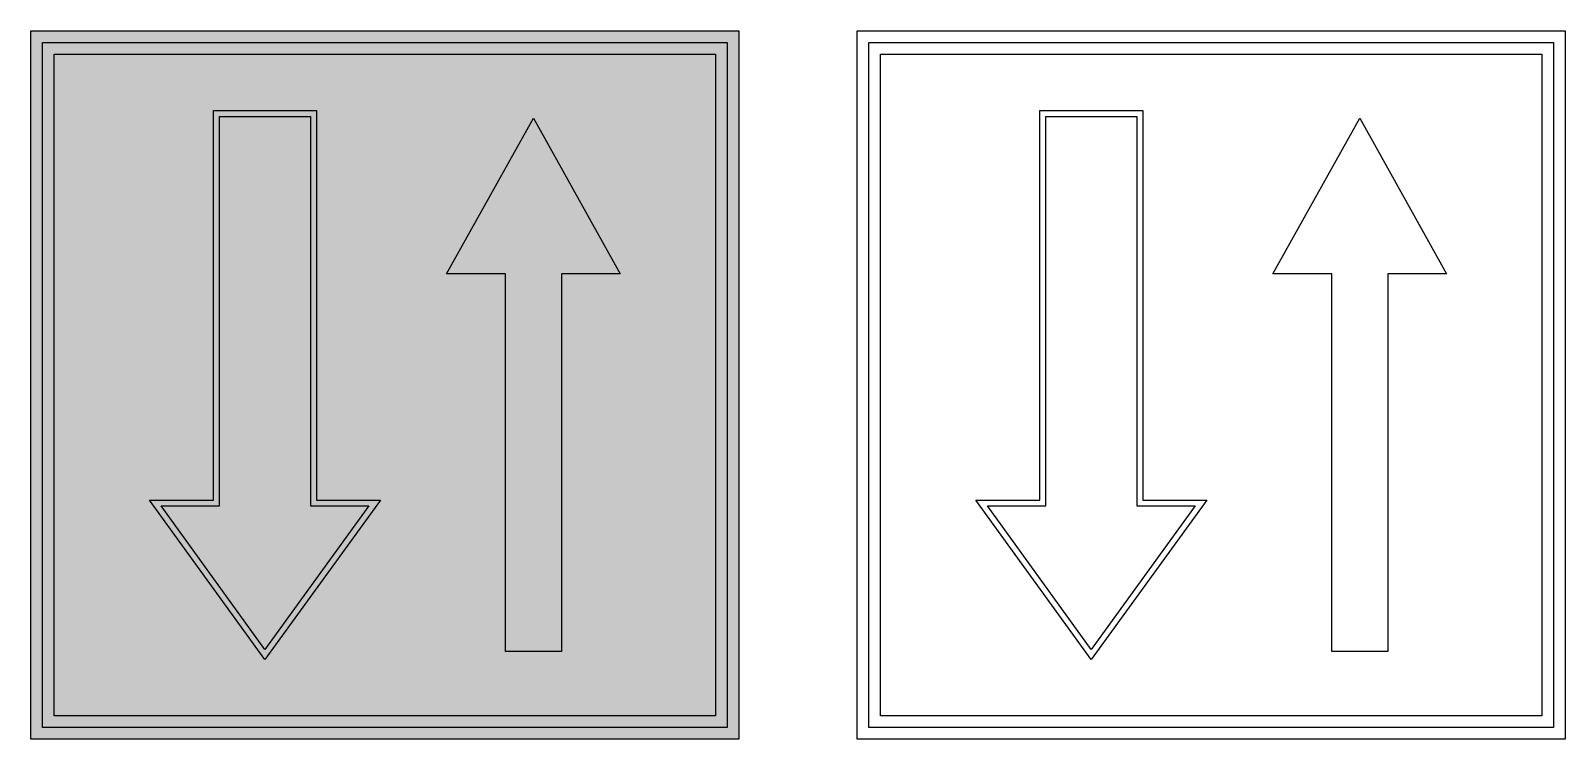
# Model space of a CAD drawing. Extents: x -700 to 600, y 0 to 600.
import ezdxf

# ---------------------------------------------------------------- set-up
doc = ezdxf.new("R2010")
doc.units = 0
doc.header["$MEASUREMENT"] = 0

msp = doc.modelspace()

# ---------------------------------------------------------------- hatches: boundary and pattern name
h = msp.add_hatch(color=5)
h.paths.add_polyline_path([(-700, 0), (-700, 600), (-99.998, 600), (-99.998, 0)])
h.paths.add_polyline_path([(-690, 10), (-690, 590), (-109.998, 590), (-109.998, 10)], flags=16)
h.paths.add_polyline_path([(-680, 20), (-680, 580), (-119.998, 580), (-119.998, 20)], flags=0)
h.paths.add_polyline_path([(-501.557, 67.6147), (-599.367, 202.585), (-545.187, 202.585), (-545.187, 532.385), (-501.557, 532.385), (-457.927, 532.385), (-457.927, 202.585), (-403.737, 202.585)], flags=0)
h.paths.add_polyline_path([(-274.151, 74.3569), (-297.901, 74.3569), (-297.901, 394.037), (-347.671, 394.037), (-274.151, 525.837), (-200.631, 394.037), (-250.401, 394.037), (-250.401, 74.3569)], flags=0)
h = msp.add_hatch(color=7)
h.paths.add_polyline_path([(-690, 10), (-690, 590), (-109.998, 590), (-109.998, 10)])
h.paths.add_polyline_path([(-680, 20), (-680, 580), (-119.998, 580), (-119.998, 20)], flags=16)
h.paths.add_polyline_path([(-274.151, 74.3569), (-297.901, 74.3569), (-297.901, 394.037), (-347.671, 394.037), (-274.151, 525.837), (-200.631, 394.037), (-250.401, 394.037), (-250.401, 74.3569)], flags=0)
h.paths.add_polyline_path([(-501.557, 67.6147), (-599.367, 202.585), (-545.187, 202.585), (-545.187, 532.385), (-501.557, 532.385), (-457.927, 532.385), (-457.927, 202.585), (-403.737, 202.585)], flags=0)
h.paths.add_polyline_path([(-501.557, 76.1353), (-589.569, 197.585), (-540.187, 197.585), (-540.187, 527.385), (-462.927, 527.385), (-462.927, 197.585), (-413.536, 197.585)], flags=0)
msp.add_hatch(color=1).paths.add_polyline_path([(-501.557, 76.1353), (-589.569, 197.585), (-540.187, 197.585), (-540.187, 527.385), (-462.927, 527.385), (-462.927, 197.585), (-413.536, 197.585)])

# ---------------------------------------------------------------- linework, layer by layer
at = {"color": 5}
msp.add_lwpolyline([(-700, 0), (-700, 600), (-99.998, 600), (-99.998, 0)], close=True, dxfattribs=at)
for points in [[(0, 0), (0, 600), (600.002, 600), (600.002, 0)], [(-690, 10), (-690, 590), (-109.998, 590), (-109.998, 10)], [(10, 10), (10, 590), (590.002, 590), (590.002, 10)], [(-680, 20), (-680, 580), (-119.998, 580), (-119.998, 20)], [(20, 20), (20, 580), (580.002, 580), (580.002, 20)], [(-501.557, 67.6147), (-599.367, 202.585), (-545.187, 202.585), (-545.187, 532.385), (-501.557, 532.385), (-457.927, 532.385), (-457.927, 202.585), (-403.737, 202.585)], [(-501.557, 76.1353), (-589.569, 197.585), (-540.187, 197.585), (-540.187, 527.385), (-462.927, 527.385), (-462.927, 197.585), (-413.536, 197.585)], [(-274.151, 74.3569), (-297.901, 74.3569), (-297.901, 394.037), (-347.671, 394.037), (-274.151, 525.837), (-200.631, 394.037), (-250.401, 394.037), (-250.401, 74.3569)], [(198.443, 67.6147), (100.633, 202.585), (154.813, 202.585), (154.813, 532.385), (198.443, 532.385), (242.073, 532.385), (242.073, 202.585), (296.263, 202.585)], [(198.443, 76.1353), (110.431, 197.585), (159.813, 197.585), (159.813, 527.385), (237.073, 527.385), (237.073, 197.585), (286.464, 197.585)], [(425.849, 74.3569), (402.099, 74.3569), (402.099, 394.037), (352.329, 394.037), (425.849, 525.837), (499.369, 394.037), (449.599, 394.037), (449.599, 74.3569)]]:
    msp.add_lwpolyline(points, close=True)

doc.saveas('drawing.dxf')
